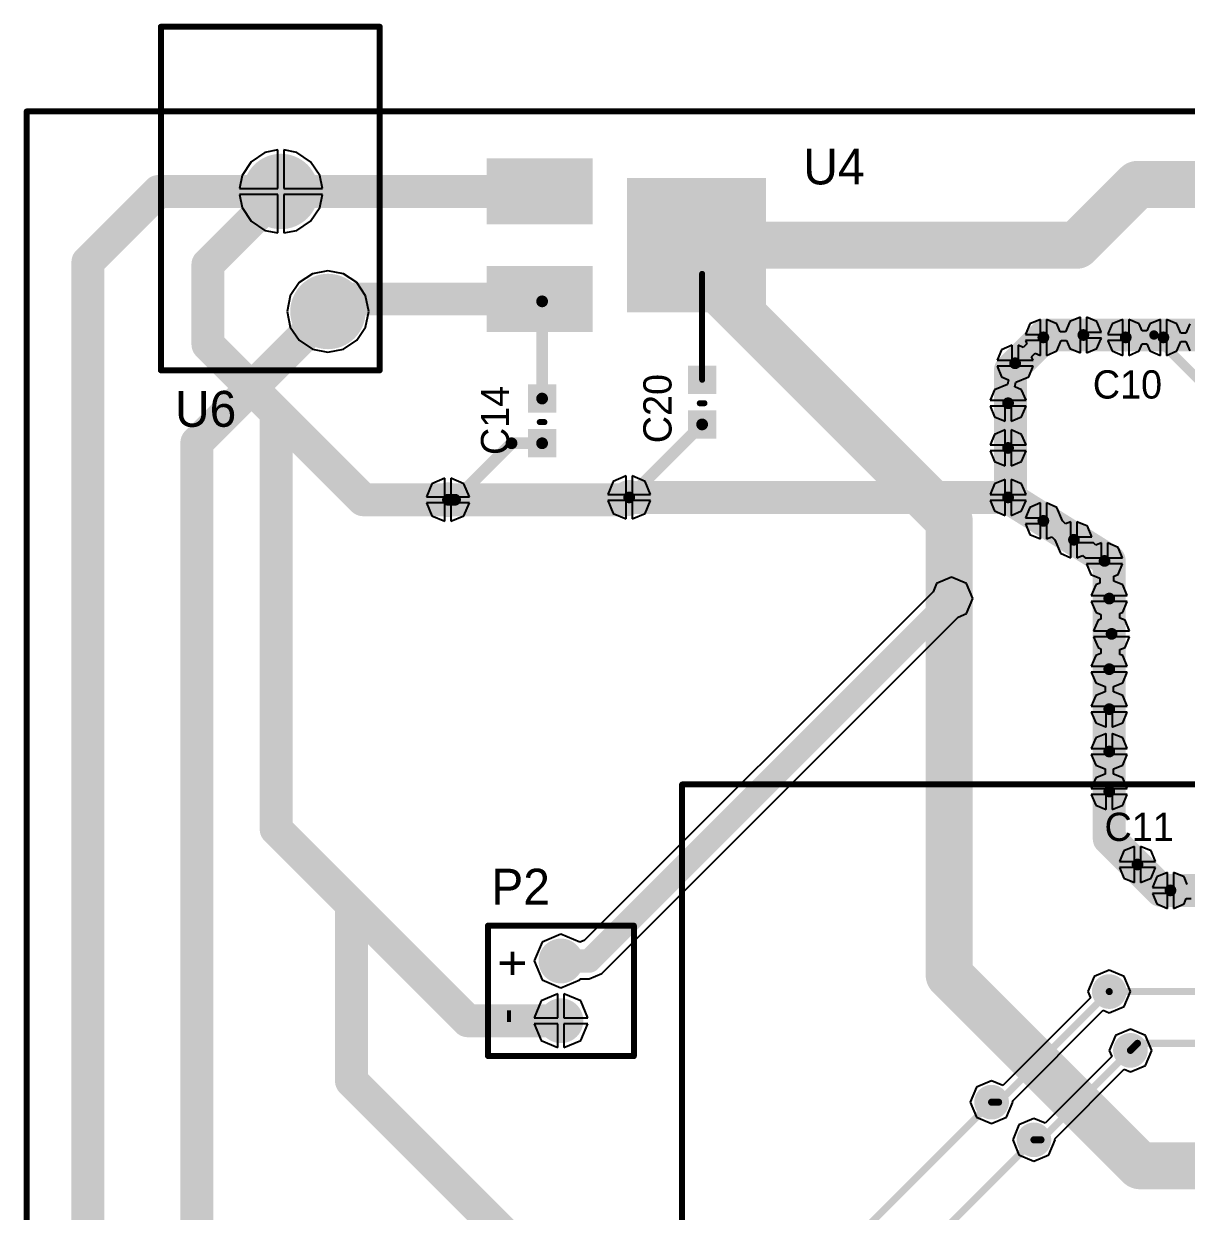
# Model space of a CAD drawing. Header units: millimetres. Extents: x 25 to 277, y 19 to 169.
# Drawn here: x 25.3 to 74.7, y 118.7 to 169.1 of the extents above; entities that cross this region are included whole.
import ezdxf

# ---------------------------------------------------------------- set-up
doc = ezdxf.new("R2010")
doc.units = ezdxf.units.MM
for name, color, linetype in [('BottomLayer', 5, 'Continuous'), ('BottomOverlay', 54, 'Continuous'), ('BottomSolder', 6, 'Continuous'), ('DrillDrawing', 1, 'Continuous'), ('Mechanical2', 216, 'Continuous'), ('MultiLayer', 9, 'Continuous'), ('TopLayer', 1, 'Continuous'), ('TopOverlay', 2, 'Continuous'), ('TopPaste', 8, 'Continuous'), ('TopSolder', 216, 'Continuous')]:
    doc.layers.add(name, color=color, linetype=linetype)

msp = doc.modelspace()

# ---------------------------------------------------------------- linework, layer by layer
at = {"layer": 'BottomLayer'}
for p, q in [((25.4, 25.4), (25.4, 165.4)), ((25.4, 165.4), (25.4, 165.4)), ((25.4, 165.4), (151.281, 165.4)), ((35.516, 163.652), (34.935, 163.265)), ((36.073, 163.763), (35.516, 163.652)), ((36.073, 162.127), (36.073, 163.763)), ((36.884, 163.652), (36.327, 163.763)), ((36.327, 163.763), (36.327, 162.127)), ((37.465, 163.265), (36.884, 163.652)), ((34.935, 163.265), (34.548, 162.684)), ((37.852, 162.684), (37.465, 163.265)), ((34.548, 162.684), (34.437, 162.127)), ((37.963, 162.127), (37.852, 162.684)), ((34.437, 162.127), (36.073, 162.127)), ((36.327, 162.127), (37.963, 162.127)), ((36.073, 161.873), (34.437, 161.873)), ((34.437, 161.873), (34.548, 161.316)), ((36.073, 160.237), (36.073, 161.873)), ((37.963, 161.873), (36.327, 161.873)), ((36.327, 161.873), (36.327, 160.237)), ((37.852, 161.316), (37.963, 161.873)), ((34.548, 161.316), (34.935, 160.735)), ((37.465, 160.735), (37.852, 161.316)), ((34.935, 160.735), (35.516, 160.348)), ((36.884, 160.348), (37.465, 160.735)), ((35.516, 160.348), (36.073, 160.237)), ((36.327, 160.237), (36.884, 160.348)), ((37.537, 158.501), (36.974, 158.126)), ((38.2, 158.633), (37.537, 158.501)), ((38.863, 158.501), (38.2, 158.633)), ((39.426, 158.126), (38.863, 158.501)), ((36.974, 158.126), (36.599, 157.563)), ((39.801, 157.563), (39.426, 158.126)), ((36.599, 157.563), (36.467, 156.9)), ((39.933, 156.9), (39.801, 157.563)), ((36.467, 156.9), (36.599, 156.237)), ((39.801, 156.237), (39.933, 156.9)), ((68.473, 156.564), (68.023, 156.377)), ((68.473, 155.927), (68.473, 156.564)), ((69.177, 156.377), (68.727, 156.564)), ((68.727, 156.564), (68.727, 155.8)), ((69.723, 156.477), (69.538, 156.03)), ((70.173, 156.664), (69.723, 156.477)), ((70.173, 155.9), (70.173, 156.664)), ((70.877, 156.477), (70.427, 156.664)), ((70.427, 156.664), (70.427, 156.027)), ((71.057, 156.042), (70.877, 156.477)), ((71.973, 156.564), (71.523, 156.377)), ((71.973, 155.927), (71.973, 156.564)), ((72.677, 156.377), (72.227, 156.564)), ((72.227, 156.564), (72.227, 155.8)), ((73.573, 156.564), (73.123, 156.377)), ((73.573, 155.8), (73.573, 156.564)), ((74.277, 156.377), (73.827, 156.564)), ((73.827, 156.564), (73.827, 155.8)), ((36.599, 156.237), (36.974, 155.674)), ((39.426, 155.674), (39.801, 156.237)), ((68.023, 156.377), (67.836, 155.927)), ((69.321, 156.03), (69.177, 156.377)), ((69.538, 156.03), (69.321, 156.03)), ((70.427, 156.027), (71.064, 156.027)), ((71.064, 156.027), (71.057, 156.042)), ((71.057, 156.042), (71.057, 156.042)), ((71.356, 155.974), (71.336, 155.927)), ((71.357, 155.977), (71.356, 155.974)), ((71.523, 156.377), (71.357, 155.977)), ((72.8, 156.08), (72.677, 156.377)), ((73, 156.08), (72.8, 156.08)), ((73.123, 156.377), (73, 156.08)), ((74.442, 155.98), (74.277, 156.377)), ((74.658, 155.98), (74.442, 155.98)), ((74.823, 156.377), (74.658, 155.98)), ((36.974, 155.674), (37.537, 155.299)), ((38.863, 155.299), (39.426, 155.674)), ((67.273, 155.464), (66.823, 155.277)), ((67.273, 154.827), (67.273, 155.464)), ((67.744, 155.374), (67.527, 155.464)), ((67.527, 155.464), (67.527, 154.827)), ((67.897, 155.527), (67.744, 155.374)), ((67.836, 155.927), (68.473, 155.927)), ((68.473, 155.673), (67.836, 155.673)), ((67.836, 155.673), (67.897, 155.527)), ((68.473, 155.036), (68.473, 155.673)), ((68.727, 155.8), (68.727, 155.036)), ((69.177, 155.223), (69.362, 155.67)), ((69.362, 155.67), (69.579, 155.67)), ((69.579, 155.67), (69.723, 155.323)), ((70.173, 155.136), (70.173, 155.9)), ((71.064, 155.773), (70.427, 155.773)), ((70.427, 155.773), (70.427, 155.136)), ((70.877, 155.323), (71.043, 155.723)), ((71.043, 155.723), (71.044, 155.726)), ((71.044, 155.726), (71.064, 155.773)), ((71.336, 155.927), (71.973, 155.927)), ((71.973, 155.673), (71.336, 155.673)), ((71.336, 155.673), (71.343, 155.658)), ((71.343, 155.658), (71.343, 155.658)), ((71.343, 155.658), (71.523, 155.223)), ((71.973, 155.036), (71.973, 155.673)), ((72.227, 155.8), (72.227, 155.036)), ((72.677, 155.223), (72.8, 155.52)), ((72.8, 155.52), (73, 155.52)), ((73, 155.52), (73.123, 155.223)), ((73.573, 155.036), (73.573, 155.8)), ((73.827, 155.8), (73.827, 155.036)), ((74.277, 155.223), (74.442, 155.62)), ((74.442, 155.62), (74.658, 155.62)), ((74.658, 155.62), (74.823, 155.223)), ((37.537, 155.299), (38.2, 155.167)), ((38.2, 155.167), (38.863, 155.299)), ((66.823, 155.277), (66.636, 154.827)), ((68.103, 154.973), (68.256, 155.126)), ((68.164, 154.827), (68.103, 154.973)), ((68.256, 155.126), (68.473, 155.036)), ((68.727, 155.036), (69.177, 155.223)), ((69.723, 155.323), (70.173, 155.136)), ((70.427, 155.136), (70.877, 155.323)), ((71.523, 155.223), (71.973, 155.036)), ((72.227, 155.036), (72.677, 155.223)), ((73.123, 155.223), (73.573, 155.036)), ((73.827, 155.036), (74.277, 155.223)), ((66.636, 154.827), (67.273, 154.827)), ((68.164, 154.573), (66.636, 154.573)), ((66.636, 154.573), (66.823, 154.123)), ((67.527, 154.827), (68.164, 154.827)), ((67.977, 154.123), (68.164, 154.573)), ((66.823, 154.123), (67.117, 154.001)), ((67.117, 154.001), (67.07, 153.804)), ((67.43, 153.896), (67.977, 154.123)), ((66.523, 153.577), (66.336, 153.127)), ((67.07, 153.804), (66.523, 153.577)), ((67.383, 153.699), (67.43, 153.896)), ((67.677, 153.577), (67.383, 153.699)), ((67.864, 153.127), (67.677, 153.577)), ((66.336, 153.127), (67.864, 153.127)), ((66.973, 152.873), (66.336, 152.873)), ((66.336, 152.873), (66.523, 152.423)), ((66.523, 152.423), (66.973, 152.236)), ((66.973, 152.236), (66.973, 152.873)), ((67.864, 152.873), (67.227, 152.873)), ((67.227, 152.873), (67.227, 152.236)), ((67.227, 152.236), (67.677, 152.423)), ((67.677, 152.423), (67.864, 152.873)), ((66.523, 151.677), (66.336, 151.227)), ((66.973, 151.864), (66.523, 151.677)), ((66.973, 151.227), (66.973, 151.864)), ((67.677, 151.677), (67.227, 151.864)), ((67.227, 151.864), (67.227, 151.227)), ((67.864, 151.227), (67.677, 151.677)), ((66.336, 151.227), (66.973, 151.227)), ((66.973, 150.973), (66.336, 150.973)), ((66.336, 150.973), (66.523, 150.523)), ((66.973, 150.336), (66.973, 150.973)), ((67.227, 151.227), (67.864, 151.227)), ((67.864, 150.973), (67.227, 150.973)), ((67.227, 150.973), (67.227, 150.336)), ((67.677, 150.523), (67.864, 150.973)), ((66.523, 150.523), (66.973, 150.336)), ((67.227, 150.336), (67.677, 150.523)), ((50.873, 149.91), (50.32, 149.68)), ((50.873, 149.127), (50.873, 149.91)), ((51.68, 149.68), (51.127, 149.91)), ((51.127, 149.91), (51.127, 149.127)), ((42.62, 149.58), (42.39, 149.027)), ((43.173, 149.81), (42.62, 149.58)), ((43.173, 149.027), (43.173, 149.81)), ((43.98, 149.58), (43.427, 149.81)), ((43.427, 149.81), (43.427, 149.027)), ((44.21, 149.027), (43.98, 149.58)), ((50.32, 149.68), (50.09, 149.127)), ((51.91, 149.127), (51.68, 149.68)), ((66.523, 149.577), (66.336, 149.127)), ((66.973, 149.764), (66.523, 149.577)), ((66.973, 149.127), (66.973, 149.764)), ((67.677, 149.577), (67.227, 149.764)), ((67.227, 149.764), (67.227, 149.127)), ((67.864, 149.127), (67.677, 149.577)), ((42.39, 149.027), (43.173, 149.027)), ((43.427, 149.027), (44.21, 149.027)), ((50.09, 149.127), (50.873, 149.127)), ((50.873, 148.873), (50.09, 148.873)), ((50.09, 148.873), (50.32, 148.32)), ((50.873, 148.09), (50.873, 148.873)), ((51.127, 149.127), (51.91, 149.127)), ((51.91, 148.873), (51.127, 148.873)), ((51.127, 148.873), (51.127, 148.09)), ((51.68, 148.32), (51.91, 148.873)), ((66.336, 149.127), (66.973, 149.127)), ((66.973, 148.873), (66.336, 148.873)), ((66.336, 148.873), (66.523, 148.423)), ((66.973, 148.236), (66.973, 148.873)), ((67.227, 149.127), (67.864, 149.127)), ((67.864, 148.873), (67.227, 148.873)), ((67.227, 148.873), (67.227, 148.236)), ((67.677, 148.423), (67.864, 148.873)), ((43.173, 148.773), (42.39, 148.773)), ((42.39, 148.773), (42.62, 148.22)), ((43.173, 147.99), (43.173, 148.773)), ((44.21, 148.773), (43.427, 148.773)), ((43.427, 148.773), (43.427, 147.99)), ((43.98, 148.22), (44.21, 148.773)), ((66.523, 148.423), (66.973, 148.236)), ((67.227, 148.236), (67.677, 148.423)), ((68.023, 148.577), (67.836, 148.127)), ((68.473, 148.764), (68.023, 148.577)), ((68.473, 148.127), (68.473, 148.764)), ((69.177, 148.577), (68.727, 148.764)), ((68.727, 148.764), (68.727, 148)), ((69.416, 148), (69.177, 148.577)), ((42.62, 148.22), (43.173, 147.99)), ((43.427, 147.99), (43.98, 148.22)), ((50.32, 148.32), (50.873, 148.09)), ((51.127, 148.09), (51.68, 148.32)), ((67.836, 148.127), (68.473, 148.127)), ((68.473, 147.873), (67.836, 147.873)), ((67.836, 147.873), (68.023, 147.423)), ((68.473, 147.236), (68.473, 147.873)), ((68.727, 148), (68.727, 147.236)), ((69.546, 147.87), (69.416, 148)), ((69.773, 147.964), (69.546, 147.87)), ((69.773, 147.2), (69.773, 147.964)), ((70.477, 147.777), (70.027, 147.964)), ((70.027, 147.964), (70.027, 147.327)), ((68.023, 147.423), (68.473, 147.236)), ((70.664, 147.327), (70.477, 147.777)), ((68.727, 147.236), (68.954, 147.33)), ((68.954, 147.33), (69.084, 147.2)), ((69.084, 147.2), (69.323, 146.623)), ((69.773, 146.436), (69.773, 147.2)), ((70.027, 147.327), (70.664, 147.327)), ((70.727, 147.073), (70.027, 147.073)), ((70.027, 147.073), (70.027, 146.436)), ((70.835, 146.965), (70.727, 147.073)), ((71.073, 147.064), (70.835, 146.965)), ((71.073, 146.427), (71.073, 147.064)), ((71.777, 146.877), (71.327, 147.064)), ((71.327, 147.064), (71.327, 146.427)), ((71.964, 146.427), (71.777, 146.877)), ((69.323, 146.623), (69.773, 146.436)), ((70.027, 146.436), (70.265, 146.535)), ((70.265, 146.535), (70.373, 146.427)), ((70.373, 146.427), (71.073, 146.427)), ((71.327, 146.427), (71.964, 146.427)), ((71.964, 146.173), (70.436, 146.173)), ((70.436, 146.173), (70.623, 145.723)), ((71.777, 145.723), (71.964, 146.173)), ((64.061, 145.339), (63.915, 144.986)), ((64.7, 145.604), (64.061, 145.339)), ((65.339, 145.339), (64.7, 145.604)), ((65.604, 144.7), (65.339, 145.339)), ((70.623, 145.723), (71, 145.567)), ((71, 145.35), (70.823, 145.277)), ((71, 145.567), (71, 145.35)), ((71.6, 145.65), (71.777, 145.723)), ((71.6, 145.433), (71.6, 145.65)), ((71.977, 145.277), (71.6, 145.433)), ((63.915, 144.986), (49.094, 130.166)), ((70.823, 145.277), (70.636, 144.827)), ((70.636, 144.827), (72.164, 144.827)), ((72.164, 144.827), (71.977, 145.277)), ((65.339, 144.061), (65.604, 144.7)), ((72.164, 144.573), (70.636, 144.573)), ((70.636, 144.573), (70.823, 144.123)), ((71.977, 144.123), (72.164, 144.573)), ((49.836, 128.764), (64.986, 143.915)), ((64.986, 143.915), (65.339, 144.061)), ((70.823, 144.123), (71.049, 144.029)), ((71.049, 143.829), (70.923, 143.777)), ((71.049, 144.029), (71.049, 143.829)), ((71.851, 144.071), (71.977, 144.123)), ((71.851, 143.871), (71.851, 144.071)), ((72.077, 143.777), (71.851, 143.871)), ((70.923, 143.777), (70.736, 143.327)), ((70.736, 143.327), (72.264, 143.327)), ((72.264, 143.327), (72.077, 143.777)), ((72.264, 143.073), (70.736, 143.073)), ((70.736, 143.073), (70.923, 142.623)), ((72.077, 142.623), (72.264, 143.073)), ((71.049, 142.371), (70.823, 142.277)), ((70.923, 142.623), (71.049, 142.571)), ((71.049, 142.571), (71.049, 142.371)), ((71.851, 142.529), (72.077, 142.623)), ((71.851, 142.329), (71.851, 142.529)), ((71.977, 142.277), (71.851, 142.329)), ((70.823, 142.277), (70.636, 141.827)), ((70.636, 141.827), (72.164, 141.827)), ((72.164, 141.827), (71.977, 142.277)), ((72.164, 141.573), (70.636, 141.573)), ((70.636, 141.573), (70.823, 141.123)), ((71.977, 141.123), (72.164, 141.573)), ((70.823, 141.123), (71.22, 140.958)), ((71.22, 140.958), (71.22, 140.742)), ((71.58, 140.958), (71.977, 141.123)), ((71.58, 140.742), (71.58, 140.958)), ((70.823, 140.577), (70.636, 140.127)), ((71.22, 140.742), (70.823, 140.577)), ((71.977, 140.577), (71.58, 140.742)), ((72.164, 140.127), (71.977, 140.577)), ((70.636, 140.127), (72.164, 140.127)), ((71.273, 139.873), (70.636, 139.873)), ((70.636, 139.873), (70.823, 139.423)), ((71.273, 139.236), (71.273, 139.873)), ((72.164, 139.873), (71.527, 139.873)), ((71.527, 139.873), (71.527, 139.236)), ((71.977, 139.423), (72.164, 139.873)), ((70.823, 139.423), (71.258, 139.243)), ((71.542, 139.243), (71.977, 139.423)), ((70.823, 138.777), (70.636, 138.327)), ((71.258, 138.957), (70.823, 138.777)), ((71.258, 139.243), (71.258, 139.243)), ((71.258, 139.243), (71.273, 139.236)), ((71.273, 138.964), (71.258, 138.957)), ((71.258, 138.957), (71.258, 138.957)), ((71.273, 138.327), (71.273, 138.964)), ((71.527, 139.236), (71.542, 139.243)), ((71.542, 138.957), (71.527, 138.964)), ((71.527, 138.964), (71.527, 138.327)), ((71.542, 139.243), (71.542, 139.243)), ((71.977, 138.777), (71.542, 138.957)), ((71.542, 138.957), (71.542, 138.957)), ((72.164, 138.327), (71.977, 138.777)), ((70.636, 138.327), (71.273, 138.327)), ((71.527, 138.327), (72.164, 138.327)), ((72.164, 138.073), (70.636, 138.073)), ((70.636, 138.073), (70.823, 137.623)), ((71.977, 137.623), (72.164, 138.073)), ((70.823, 137.623), (71.22, 137.458)), ((71.22, 137.458), (71.22, 137.242)), ((71.58, 137.458), (71.977, 137.623)), ((71.58, 137.242), (71.58, 137.458)), ((70.823, 137.077), (70.636, 136.627)), ((71.22, 137.242), (70.823, 137.077)), ((71.977, 137.077), (71.58, 137.242)), ((72.164, 136.627), (71.977, 137.077)), ((70.636, 136.627), (72.164, 136.627)), ((71.273, 136.373), (70.636, 136.373)), ((70.636, 136.373), (70.823, 135.923)), ((71.273, 135.736), (71.273, 136.373)), ((72.164, 136.373), (71.527, 136.373)), ((71.527, 136.373), (71.527, 135.736)), ((71.977, 135.923), (72.164, 136.373)), ((70.823, 135.923), (71.273, 135.736)), ((71.527, 135.736), (71.977, 135.923)), ((72.023, 133.977), (71.836, 133.527)), ((72.473, 134.164), (72.023, 133.977)), ((72.473, 133.527), (72.473, 134.164)), ((73.177, 133.977), (72.727, 134.164)), ((72.727, 134.164), (72.727, 133.527)), ((73.364, 133.527), (73.177, 133.977)), ((71.836, 133.527), (72.473, 133.527)), ((72.473, 133.273), (71.836, 133.273)), ((71.836, 133.273), (72.023, 132.823)), ((72.473, 132.636), (72.473, 133.273)), ((72.727, 133.527), (73.364, 133.527)), ((73.364, 133.273), (72.727, 133.273)), ((72.727, 133.273), (72.727, 132.636)), ((73.177, 132.823), (73.364, 133.273)), ((72.023, 132.823), (72.473, 132.636)), ((72.727, 132.636), (73.177, 132.823)), ((73.423, 132.877), (73.236, 132.427)), ((73.873, 133.064), (73.423, 132.877)), ((73.873, 132.427), (73.873, 133.064)), ((74.577, 132.877), (74.127, 133.064)), ((74.127, 133.064), (74.127, 132.3)), ((74.712, 132.55), (74.577, 132.877)), ((73.236, 132.427), (73.873, 132.427)), ((74.127, 132.3), (74.127, 131.536)), ((73.873, 132.173), (73.236, 132.173)), ((73.236, 132.173), (73.423, 131.723)), ((73.423, 131.723), (73.873, 131.536)), ((73.873, 131.536), (73.873, 132.173)), ((74.127, 131.536), (74.577, 131.723)), ((74.577, 131.723), (74.671, 131.95)), ((74.671, 131.95), (74.888, 131.95)), ((48.1, 130.436), (47.296, 130.104)), ((48.904, 130.104), (48.1, 130.436)), ((47.296, 130.104), (46.963, 129.3)), ((49.094, 130.166), (48.904, 130.104)), ((46.963, 129.3), (47.296, 128.496)), ((49.3, 128.542), (49.836, 128.764)), ((71.4, 128.904), (70.761, 128.639)), ((72.039, 128.639), (71.4, 128.904)), ((47.296, 128.496), (48.1, 128.163)), ((48.1, 128.163), (48.904, 128.496)), ((48.904, 128.496), (48.923, 128.542)), ((48.923, 128.542), (49.3, 128.542)), ((70.761, 128.639), (70.496, 128)), ((72.304, 128), (72.039, 128.639)), ((47.973, 127.902), (47.255, 127.605)), ((47.973, 126.887), (47.973, 127.902)), ((48.945, 127.605), (48.227, 127.902)), ((48.227, 127.902), (48.227, 126.887)), ((70.604, 127.74), (66.872, 124.008)), ((70.496, 128), (70.604, 127.74)), ((72.039, 127.361), (72.304, 128)), ((47.255, 127.605), (46.958, 126.887)), ((49.242, 126.887), (48.945, 127.605)), ((67.284, 123.348), (71.14, 127.204)), ((71.14, 127.204), (71.4, 127.096)), ((71.4, 127.096), (72.039, 127.361)), ((46.958, 126.887), (47.973, 126.887)), ((48.227, 126.887), (49.242, 126.887)), ((47.973, 126.633), (46.958, 126.633)), ((46.958, 126.633), (47.255, 125.915)), ((47.973, 125.618), (47.973, 126.633)), ((49.242, 126.633), (48.227, 126.633)), ((48.227, 126.633), (48.227, 125.618)), ((48.945, 125.915), (49.242, 126.633)), ((72.3, 126.404), (71.661, 126.139)), ((72.939, 126.139), (72.3, 126.404)), ((47.255, 125.915), (47.973, 125.618)), ((48.227, 125.618), (48.945, 125.915)), ((71.661, 126.139), (71.396, 125.5)), ((73.204, 125.5), (72.939, 126.139)), ((71.504, 125.24), (68.672, 122.408)), ((71.396, 125.5), (71.504, 125.24)), ((72.939, 124.861), (73.204, 125.5)), ((69.084, 121.748), (72.04, 124.704)), ((72.04, 124.704), (72.3, 124.596)), ((72.3, 124.596), (72.939, 124.861)), ((66.4, 124.204), (65.761, 123.939)), ((66.872, 124.008), (66.4, 124.204)), ((65.761, 123.939), (65.496, 123.3)), ((65.496, 123.3), (65.761, 122.661)), ((67.039, 122.661), (67.304, 123.3)), ((67.304, 123.3), (67.284, 123.348)), ((65.761, 122.661), (66.4, 122.396)), ((66.4, 122.396), (67.039, 122.661)), ((67.561, 122.339), (67.296, 121.7)), ((68.2, 122.604), (67.561, 122.339)), ((68.672, 122.408), (68.2, 122.604)), ((67.296, 121.7), (67.561, 121.061)), ((68.839, 121.061), (69.104, 121.7)), ((69.104, 121.7), (69.084, 121.748)), ((67.561, 121.061), (68.2, 120.796)), ((68.2, 120.796), (68.839, 121.061))]:
    msp.add_line(p, q, dxfattribs=at)
for points, const_width in [([(35.45, 162, 1), (36.95, 162, 1)], 1.5), ([(30.65, 162, 1), (31.35, 162, 1)], 0.7), ([(30.65, 162, 1), (31.35, 162, 1)], 0.7), ([(35.85, 162, 1), (36.55, 162, 1)], 0.7), ([(35.85, 162, 1), (36.55, 162, 1)], 0.7), ([(27.65, 159, 1), (28.35, 159, 1)], 0.7), ([(27.65, 159, 1), (28.35, 159, 1)], 0.7), ([(32.75, 158.9, 1), (33.45, 158.9, 1)], 0.7), ([(32.75, 158.9, 1), (33.45, 158.9, 1)], 0.7), ([(37.45, 156.9, 1), (38.95, 156.9, 1)], 1.5), ([(32.75, 155.5, 1), (33.45, 155.5, 1)], 0.7), ([(32.75, 155.5, 1), (33.45, 155.5, 1)], 0.7), ([(68.35, 155.8, 1), (68.85, 155.8, 1)], 0.5), ([(70.05, 155.9, 1), (70.55, 155.9, 1)], 0.5), ([(71.85, 155.8, 1), (72.35, 155.8, 1)], 0.5), ([(73.45, 155.8, 1), (73.95, 155.8, 1)], 0.5), ([(67.15, 154.7, 1), (67.65, 154.7, 1)], 0.5), ([(66.85, 153, 1), (67.35, 153, 1)], 0.5), ([(35.65, 152.6, 1), (36.35, 152.6, 1)], 0.7), ([(35.65, 152.6, 1), (36.35, 152.6, 1)], 0.7), ([(35.65, 152.6, 1), (36.35, 152.6, 1)], 0.7), ([(66.85, 151.1, 1), (67.35, 151.1, 1)], 0.5), ([(39.35, 148.9, 1), (40.05, 148.9, 1)], 0.7), ([(39.35, 148.9, 1), (40.05, 148.9, 1)], 0.7), ([(42.95, 148.9, 1), (43.65, 148.9, 1)], 0.7), ([(42.95, 148.9, 1), (43.65, 148.9, 1)], 0.7), ([(42.982, 148.9, 1), (43.617, 148.9, 1)], 0.635), ([(50.55, 148.9, 1), (51.25, 148.9, 1)], 0.7), ([(50.65, 149, 1), (51.35, 149, 1)], 0.7), ([(50.682, 149, 1), (51.317, 149, 1)], 0.635), ([(66.75, 149, 1), (67.45, 149, 1)], 0.7), ([(66.85, 149, 1), (67.35, 149, 1)], 0.5), ([(68.35, 148, 1), (68.85, 148, 1)], 0.5), ([(69.65, 147.2, 1), (70.15, 147.2, 1)], 0.5), ([(70.95, 146.3, 1), (71.45, 146.3, 1)], 0.5), ([(64.382, 144.7, 1), (65.017, 144.7, 1)], 0.635), ([(64.45, 144.7, 1), (64.95, 144.7, 1)], 0.5), ([(71.15, 144.7, 1), (71.65, 144.7, 1)], 0.5), ([(71.25, 143.2, 1), (71.75, 143.2, 1)], 0.5), ([(71.15, 141.7, 1), (71.65, 141.7, 1)], 0.5), ([(71.15, 140, 1), (71.65, 140, 1)], 0.5), ([(71.15, 138.2, 1), (71.65, 138.2, 1)], 0.5), ([(71.15, 136.5, 1), (71.65, 136.5, 1)], 0.5), ([(35.65, 134.9, 1), (36.35, 134.9, 1)], 0.7), ([(35.65, 134.9, 1), (36.35, 134.9, 1)], 0.7), ([(72.35, 133.4, 1), (72.85, 133.4, 1)], 0.5), ([(73.75, 132.3, 1), (74.25, 132.3, 1)], 0.5), ([(38.85, 131.7, 1), (39.55, 131.7, 1)], 0.7), ([(38.85, 131.7, 1), (39.55, 131.7, 1)], 0.7), ([(38.85, 131.7, 1), (39.55, 131.7, 1)], 0.7), ([(47.675, 129.3, 1), (48.525, 129.3, 1)], 0.85), ([(47.85, 129.3, 1), (48.35, 129.3, 1)], 0.5), ([(49.05, 129.3, 1), (49.55, 129.3, 1)], 0.5), ([(49.05, 129.3, 1), (49.55, 129.3, 1)], 0.5), ([(71.082, 128, 1), (71.717, 128, 1)], 0.635), ([(71.325, 128, 1), (71.475, 128, 1)], 0.15), ([(43.79, 126.76, 1), (44.49, 126.76, 1)], 0.7), ([(43.79, 126.76, 1), (44.49, 126.76, 1)], 0.7), ([(47.675, 126.76, 1), (48.525, 126.76, 1)], 0.85), ([(47.75, 126.76, 1), (48.45, 126.76, 1)], 0.7), ([(71.982, 125.5, 1), (72.617, 125.5, 1)], 0.635), ([(72.225, 125.5, 1), (72.375, 125.5, 1)], 0.15), ([(38.85, 124.2, 1), (39.55, 124.2, 1)], 0.7), ([(38.85, 124.2, 1), (39.55, 124.2, 1)], 0.7), ([(66.082, 123.3, 1), (66.717, 123.3, 1)], 0.635), ([(66.325, 123.3, 1), (66.475, 123.3, 1)], 0.15), ([(66.625, 123.3, 1), (66.775, 123.3, 1)], 0.15), ([(66.625, 123.3, 1), (66.775, 123.3, 1)], 0.15), ([(67.882, 121.7, 1), (68.517, 121.7, 1)], 0.635), ([(68.125, 121.7, 1), (68.275, 121.7, 1)], 0.15), ([(68.425, 121.7, 1), (68.575, 121.7, 1)], 0.15), ([(68.425, 121.7, 1), (68.575, 121.7, 1)], 0.15)]:
    msp.add_lwpolyline(points, format="xyb", close=True, dxfattribs=dict(at, const_width=const_width))
for points, const_width in [([(28, 159), (31, 162)], 1.4), ([(31, 162), (36.2, 162)], 1.4), ([(33.1, 158.9), (36.2, 162)], 1.4), ([(28, 84.7), (28, 159)], 1.4), ([(33.1, 155.5), (33.1, 158.9)], 1.4), ([(33.1, 155.5), (36, 152.6)], 1.4), ([(36, 152.6), (39.7, 148.9)], 1.4), ([(36, 134.9), (36, 152.6)], 1.4), ([(39.7, 148.9), (43.3, 148.9)], 1.4), ([(43.3, 148.9), (50.9, 148.9)], 1.4), ([(51, 149), (67.1, 149)], 1.4), ([(49.3, 129.3), (64.7, 144.7)], 1), ([(36, 134.9), (39.2, 131.7)], 1.4), ([(39.2, 131.7), (44.14, 126.76)], 1.4), ([(39.2, 124.2), (39.2, 131.7)], 1.4), ([(48.1, 129.3), (49.3, 129.3)], 1), ([(66.7, 123.3), (71.4, 128)], 0.3), ([(44.14, 126.76), (48.1, 126.76)], 1.4), ([(68.5, 121.7), (72.3, 125.5)], 0.3), ([(39.2, 124.2), (69.2, 94.2)], 1.4), ([(66.4, 123.3), (66.7, 123.3)], 0.3), ([(68.2, 121.7), (68.5, 121.7)], 0.3)]:
    msp.add_lwpolyline(points, dxfattribs=dict(at, const_width=const_width))
at = {"layer": 'BottomOverlay', "const_width": 0.254}
for points in [[(53.25, 136.8), (127.55, 136.8)], [(53.25, 100.4), (53.25, 136.8)]]:
    msp.add_lwpolyline(points, dxfattribs=at)
at = {"layer": 'BottomOverlay', "const_width": 0.127}
msp.add_lwpolyline([(53.186, 136.8, 1), (53.313, 136.8, 1)], format="xyb", close=True, dxfattribs=at)
msp.add_lwpolyline([(53.186, 136.8, 1), (53.313, 136.8, 1)], format="xyb", close=True, dxfattribs=at)
at = {"layer": 'BottomSolder'}
for points, const_width in [([(35.399, 162, 1), (37.001, 162, 1)], 1.602), ([(37.399, 156.9, 1), (39.001, 156.9, 1)], 1.602), ([(69.999, 155.9, 1), (70.601, 155.9, 1)], 0.602), ([(68.299, 155.8, 1), (68.901, 155.8, 1)], 0.602), ([(71.799, 155.8, 1), (72.401, 155.8, 1)], 0.602), ([(73.399, 155.8, 1), (74.001, 155.8, 1)], 0.602), ([(67.099, 154.7, 1), (67.701, 154.7, 1)], 0.602), ([(66.799, 153, 1), (67.401, 153, 1)], 0.602), ([(66.799, 151.1, 1), (67.401, 151.1, 1)], 0.602), ([(42.932, 148.9, 1), (43.668, 148.9, 1)], 0.737), ([(50.632, 149, 1), (51.368, 149, 1)], 0.737), ([(66.799, 149, 1), (67.401, 149, 1)], 0.602), ([(68.299, 148, 1), (68.901, 148, 1)], 0.602), ([(69.599, 147.2, 1), (70.201, 147.2, 1)], 0.602), ([(70.899, 146.3, 1), (71.501, 146.3, 1)], 0.602), ([(64.332, 144.7, 1), (65.068, 144.7, 1)], 0.737), ([(71.099, 144.7, 1), (71.701, 144.7, 1)], 0.602), ([(71.199, 143.2, 1), (71.801, 143.2, 1)], 0.602), ([(71.099, 141.7, 1), (71.701, 141.7, 1)], 0.602), ([(71.099, 140, 1), (71.701, 140, 1)], 0.602), ([(71.099, 138.2, 1), (71.701, 138.2, 1)], 0.602), ([(71.099, 136.5, 1), (71.701, 136.5, 1)], 0.602), ([(72.299, 133.4, 1), (72.901, 133.4, 1)], 0.602), ([(73.699, 132.3, 1), (74.301, 132.3, 1)], 0.602), ([(47.624, 129.3, 1), (48.576, 129.3, 1)], 0.952), ([(71.032, 128, 1), (71.768, 128, 1)], 0.737), ([(47.624, 126.76, 1), (48.576, 126.76, 1)], 0.952), ([(71.932, 125.5, 1), (72.668, 125.5, 1)], 0.737), ([(66.032, 123.3, 1), (66.768, 123.3, 1)], 0.737), ([(67.832, 121.7, 1), (68.568, 121.7, 1)], 0.737)]:
    msp.add_lwpolyline(points, format="xyb", close=True, dxfattribs=dict(at, const_width=const_width))
at = {"layer": 'DrillDrawing'}
for points, const_width in [([(68.475, 155.8, 1), (68.725, 155.8, 1)], 0.25), ([(70.175, 155.9, 1), (70.425, 155.9, 1)], 0.25), ([(71.975, 155.8, 1), (72.225, 155.8, 1)], 0.25), ([(73.575, 155.8, 1), (73.825, 155.8, 1)], 0.25), ([(67.275, 154.7, 1), (67.525, 154.7, 1)], 0.25), ([(66.975, 153, 1), (67.225, 153, 1)], 0.25), ([(66.975, 151.1, 1), (67.225, 151.1, 1)], 0.25), ([(43.122, 148.9, 1), (43.478, 148.9, 1)], 0.356), ([(50.822, 149, 1), (51.178, 149, 1)], 0.356), ([(66.975, 149, 1), (67.225, 149, 1)], 0.25), ([(68.475, 148, 1), (68.725, 148, 1)], 0.25), ([(69.775, 147.2, 1), (70.025, 147.2, 1)], 0.25), ([(71.075, 146.3, 1), (71.325, 146.3, 1)], 0.25), ([(64.522, 144.7, 1), (64.878, 144.7, 1)], 0.356), ([(71.275, 144.7, 1), (71.525, 144.7, 1)], 0.25), ([(71.375, 143.2, 1), (71.625, 143.2, 1)], 0.25), ([(71.275, 141.7, 1), (71.525, 141.7, 1)], 0.25), ([(71.275, 140, 1), (71.525, 140, 1)], 0.25), ([(71.275, 138.2, 1), (71.525, 138.2, 1)], 0.25), ([(71.275, 136.5, 1), (71.525, 136.5, 1)], 0.25), ([(72.475, 133.4, 1), (72.725, 133.4, 1)], 0.25), ([(73.875, 132.3, 1), (74.125, 132.3, 1)], 0.25), ([(71.222, 128, 1), (71.578, 128, 1)], 0.356), ([(72.122, 125.5, 1), (72.478, 125.5, 1)], 0.356), ([(66.222, 123.3, 1), (66.578, 123.3, 1)], 0.356), ([(68.022, 121.7, 1), (68.378, 121.7, 1)], 0.356)]:
    msp.add_lwpolyline(points, format="xyb", close=True, dxfattribs=dict(at, const_width=const_width))
at = {"layer": 'Mechanical2', "const_width": 0.254}
for points in [[(25.4, 25.4), (25.4, 165.4)], [(25.4, 165.4), (155.4, 165.4)]]:
    msp.add_lwpolyline(points, dxfattribs=at)
at = {"layer": 'Mechanical2', "const_width": 0.127}
msp.add_lwpolyline([(25.336, 165.4, 1), (25.463, 165.4, 1)], format="xyb", close=True, dxfattribs=at)
msp.add_lwpolyline([(25.336, 165.4, 1), (25.463, 165.4, 1)], format="xyb", close=True, dxfattribs=at)
at = {"layer": 'MultiLayer'}
for points, const_width in [([(35.45, 162, 1), (36.95, 162, 1)], 1.5), ([(37.45, 156.9, 1), (38.95, 156.9, 1)], 1.5), ([(68.35, 155.8, 1), (68.85, 155.8, 1)], 0.5), ([(70.05, 155.9, 1), (70.55, 155.9, 1)], 0.5), ([(71.85, 155.8, 1), (72.35, 155.8, 1)], 0.5), ([(73.45, 155.8, 1), (73.95, 155.8, 1)], 0.5), ([(67.15, 154.7, 1), (67.65, 154.7, 1)], 0.5), ([(66.85, 153, 1), (67.35, 153, 1)], 0.5), ([(66.85, 151.1, 1), (67.35, 151.1, 1)], 0.5), ([(42.982, 148.9, 1), (43.617, 148.9, 1)], 0.635), ([(50.682, 149, 1), (51.317, 149, 1)], 0.635), ([(66.85, 149, 1), (67.35, 149, 1)], 0.5), ([(68.35, 148, 1), (68.85, 148, 1)], 0.5), ([(69.65, 147.2, 1), (70.15, 147.2, 1)], 0.5), ([(70.95, 146.3, 1), (71.45, 146.3, 1)], 0.5), ([(64.382, 144.7, 1), (65.017, 144.7, 1)], 0.635), ([(71.15, 144.7, 1), (71.65, 144.7, 1)], 0.5), ([(71.25, 143.2, 1), (71.75, 143.2, 1)], 0.5), ([(71.15, 141.7, 1), (71.65, 141.7, 1)], 0.5), ([(71.15, 140, 1), (71.65, 140, 1)], 0.5), ([(71.15, 138.2, 1), (71.65, 138.2, 1)], 0.5), ([(71.15, 136.5, 1), (71.65, 136.5, 1)], 0.5), ([(72.35, 133.4, 1), (72.85, 133.4, 1)], 0.5), ([(73.75, 132.3, 1), (74.25, 132.3, 1)], 0.5), ([(47.675, 129.3, 1), (48.525, 129.3, 1)], 0.85), ([(71.082, 128, 1), (71.717, 128, 1)], 0.635), ([(47.675, 126.76, 1), (48.525, 126.76, 1)], 0.85), ([(71.982, 125.5, 1), (72.617, 125.5, 1)], 0.635), ([(66.082, 123.3, 1), (66.717, 123.3, 1)], 0.635), ([(67.882, 121.7, 1), (68.517, 121.7, 1)], 0.635)]:
    msp.add_lwpolyline(points, format="xyb", close=True, dxfattribs=dict(at, const_width=const_width))
at = {"layer": 'TopLayer'}
for points, const_width in [([(35.45, 162, 1), (36.95, 162, 1)], 1.5), ([(72.1, 162.3, 1), (73.1, 162.3, 1)], 1), ([(72.1, 162.3, 1), (73.1, 162.3, 1)], 1), ([(35.85, 162, 1), (36.55, 162, 1)], 0.7), ([(46.85, 162, 1), (47.55, 162, 1)], 0.7), ([(53.365, 159.715, 1), (54.365, 159.715, 1)], 1), ([(53.7, 159.715, 1), (54.7, 159.715, 1)], 1), ([(69.515, 159.715, 1), (70.515, 159.715, 1)], 1), ([(69.515, 159.715, 1), (70.515, 159.715, 1)], 1), ([(53.365, 158.735, 1), (54.365, 158.735, 1)], 1), ([(53.365, 158.735, 1), (54.365, 158.735, 1)], 1), ([(53.6, 158.5, 1), (54.6, 158.5, 1)], 1), ([(53.6, 158.5, 1), (54.6, 158.5, 1)], 1), ([(54.036, 158.5, 1), (54.163, 158.5, 1)], 0.127), ([(37.45, 156.9, 1), (38.95, 156.9, 1)], 1.5), ([(38.38, 157.43, 1), (39.08, 157.43, 1)], 0.7), ([(46.85, 157.43, 1), (47.55, 157.43, 1)], 0.7), ([(37.85, 156.9, 1), (38.55, 156.9, 1)], 0.7), ([(47.175, 157.33, 1), (47.425, 157.33, 1)], 0.25), ([(68.35, 155.9, 1), (69.05, 155.9, 1)], 0.7), ([(68.35, 155.9, 1), (69.05, 155.9, 1)], 0.7), ([(72.95, 155.9, 1), (73.65, 155.9, 1)], 0.7), ([(72.95, 155.9, 1), (73.65, 155.9, 1)], 0.7), ([(74.45, 155.9, 1), (75.15, 155.9, 1)], 0.7), ([(68.35, 155.8, 1), (68.85, 155.8, 1)], 0.5), ([(70.05, 155.9, 1), (70.55, 155.9, 1)], 0.5), ([(71.85, 155.8, 1), (72.35, 155.8, 1)], 0.5), ([(73.2, 155.9, 1), (73.4, 155.9, 1)], 0.2), ([(73.45, 155.8, 1), (73.95, 155.8, 1)], 0.5), ([(66.85, 154.4, 1), (67.55, 154.4, 1)], 0.7), ([(66.85, 154.4, 1), (67.55, 154.4, 1)], 0.7), ([(67.15, 154.7, 1), (67.65, 154.7, 1)], 0.5), ([(54.036, 154, 1), (54.163, 154, 1)], 0.127), ([(47.175, 153.2, 1), (47.425, 153.2, 1)], 0.25), ([(66.85, 153, 1), (67.35, 153, 1)], 0.5), ([(32.28, 151.33, 1), (32.98, 151.33, 1)], 0.7), ([(32.28, 151.33, 1), (32.98, 151.33, 1)], 0.7), ([(53.975, 152.1, 1), (54.225, 152.1, 1)], 0.25), ([(45.875, 151.3, 1), (46.125, 151.3, 1)], 0.25), ([(45.875, 151.3, 1), (46.125, 151.3, 1)], 0.25), ([(47.175, 151.3, 1), (47.425, 151.3, 1)], 0.25), ([(66.85, 151.1, 1), (67.35, 151.1, 1)], 0.5), ([(42.982, 148.9, 1), (43.617, 148.9, 1)], 0.635), ([(50.682, 149, 1), (51.317, 149, 1)], 0.635), ([(66.75, 149, 1), (67.45, 149, 1)], 0.7), ([(66.777, 148.983, 1), (67.477, 148.983, 1)], 0.7), ([(66.777, 148.983, 1), (67.477, 148.983, 1)], 0.7), ([(66.85, 149.1, 1), (67.55, 149.1, 1)], 0.7), ([(66.85, 149, 1), (67.35, 149, 1)], 0.5), ([(43.175, 148.9, 1), (43.425, 148.9, 1)], 0.25), ([(43.475, 148.9, 1), (43.725, 148.9, 1)], 0.25), ([(43.475, 148.9, 1), (43.725, 148.9, 1)], 0.25), ([(50.875, 149, 1), (51.125, 149, 1)], 0.25), ([(64.1, 148, 1), (65.1, 148, 1)], 1), ([(64.1, 148, 1), (65.1, 148, 1)], 1), ([(68.35, 148, 1), (68.85, 148, 1)], 0.5), ([(69.65, 147.2, 1), (70.15, 147.2, 1)], 0.5), ([(71.05, 146.3, 1), (71.75, 146.3, 1)], 0.7), ([(71.05, 146.3, 1), (71.75, 146.3, 1)], 0.7), ([(70.95, 146.3, 1), (71.45, 146.3, 1)], 0.5), ([(64.382, 144.7, 1), (65.017, 144.7, 1)], 0.635), ([(71.15, 144.7, 1), (71.65, 144.7, 1)], 0.5), ([(71.25, 143.2, 1), (71.75, 143.2, 1)], 0.5), ([(71.15, 141.7, 1), (71.65, 141.7, 1)], 0.5), ([(71.15, 140, 1), (71.65, 140, 1)], 0.5), ([(71.15, 138.2, 1), (71.65, 138.2, 1)], 0.5), ([(71.15, 136.5, 1), (71.65, 136.5, 1)], 0.5), ([(71.05, 134.5, 1), (71.75, 134.5, 1)], 0.7), ([(71.05, 134.5, 1), (71.75, 134.5, 1)], 0.7), ([(72.35, 133.4, 1), (72.85, 133.4, 1)], 0.5), ([(73.25, 132.3, 1), (73.95, 132.3, 1)], 0.7), ([(73.25, 132.3, 1), (73.95, 132.3, 1)], 0.7), ([(73.75, 132.3, 1), (74.25, 132.3, 1)], 0.5), ([(47.675, 129.3, 1), (48.525, 129.3, 1)], 0.85), ([(64.1, 128.7, 1), (65.1, 128.7, 1)], 1), ([(64.1, 128.7, 1), (65.1, 128.7, 1)], 1), ([(71.082, 128, 1), (71.717, 128, 1)], 0.635), ([(71.325, 128, 1), (71.475, 128, 1)], 0.15), ([(47.675, 126.76, 1), (48.525, 126.76, 1)], 0.85), ([(71.982, 125.5, 1), (72.617, 125.5, 1)], 0.635), ([(72.525, 125.8, 1), (72.675, 125.8, 1)], 0.15), ([(72.525, 125.8, 1), (72.675, 125.8, 1)], 0.15), ([(72.225, 125.5, 1), (72.375, 125.5, 1)], 0.15), ([(66.082, 123.3, 1), (66.717, 123.3, 1)], 0.635), ([(66.325, 123.3, 1), (66.475, 123.3, 1)], 0.15), ([(67.882, 121.7, 1), (68.517, 121.7, 1)], 0.635), ([(68.125, 121.7, 1), (68.275, 121.7, 1)], 0.15), ([(72.2, 120.6, 1), (73.2, 120.6, 1)], 1), ([(72.2, 120.6, 1), (73.2, 120.6, 1)], 1)]:
    msp.add_lwpolyline(points, format="xyb", close=True, dxfattribs=dict(at, const_width=const_width))
for points, const_width in [([(70.015, 159.715), (72.6, 162.3)], 2), ([(72.6, 162.3), (80.8, 162.3)], 2), ([(36.2, 162), (47.2, 162)], 1.4), ([(53.865, 158.735), (53.865, 159.715)], 2), ([(54.2, 159.715), (70.015, 159.715)], 2), ([(53.865, 158.735), (54.1, 158.5)], 2), ([(54.1, 158.5), (64.6, 148)], 2), ([(54.1, 154), (54.1, 158.5)], 0.254), ([(38.73, 157.43), (47.2, 157.43)], 1.4), ([(32.63, 151.33), (38.2, 156.9)], 1.4), ([(47.3, 153.2), (47.3, 157.33)], 0.5), ([(67.2, 154.4), (68.7, 155.9)], 1.4), ([(68.7, 155.9), (73.3, 155.9)], 1.4), ([(73.3, 155.9), (75.4, 155.9)], 1.4), ([(74.8, 155.9), (75.4, 155.9)], 1.4), ([(73.3, 155.9), (75.4, 153.8)], 0.4), ([(67.2, 149.1), (67.2, 154.4)], 1.4), ([(32.63, 87.03), (32.63, 151.33)], 1.4), ([(51, 149), (54.1, 152.1)], 0.5), ([(43.6, 148.9), (46, 151.3)], 0.5), ([(46, 151.3), (47.3, 151.3)], 0.5), ([(67.1, 149), (67.127, 148.983)], 1.4), ([(67.127, 148.983), (71.4, 146.3)], 1.4), ([(43.3, 148.9), (43.6, 148.9)], 0.5), ([(64.6, 128.7), (64.6, 148)], 2), ([(71.4, 134.5), (71.4, 146.3)], 1.4), ([(71.4, 134.5), (73.6, 132.3)], 1.4), ([(73.6, 132.3), (79.215, 132.3)], 1.4), ([(64.6, 128.7), (72.7, 120.6)], 2), ([(71.4, 128), (77.8, 128)], 0.3), ([(72.3, 125.5), (72.6, 125.8)], 0.3), ([(72.6, 125.8), (78.9, 125.8)], 0.3), ([(39.1, 96), (66.4, 123.3)], 0.3), ([(41, 94.5), (68.2, 121.7)], 0.3), ([(72.7, 120.6), (84.8, 120.6)], 2)]:
    msp.add_lwpolyline(points, dxfattribs=dict(at, const_width=const_width))
for points in [[(45.05, 163.3), (45.05, 160.7), (49.35, 163.3), (49.35, 160.7)], [(51.015, 162.465), (51.015, 156.965), (56.715, 162.465), (56.715, 156.965)], [(45.05, 158.73), (45.05, 156.13), (49.35, 158.73), (49.35, 156.13)], [(53.6, 154.5), (53.6, 153.5), (54.6, 154.5), (54.6, 153.5)], [(46.8, 153.7), (46.8, 152.7), (47.8, 153.7), (47.8, 152.7)], [(53.6, 152.6), (53.6, 151.6), (54.6, 152.6), (54.6, 151.6)], [(46.8, 151.8), (46.8, 150.8), (47.8, 151.8), (47.8, 150.8)]]:
    msp.add_solid(points, dxfattribs=at)
at = {"layer": 'TopOverlay', "const_width": 0.254}
for points in [[(31.1, 154.4), (31.1, 169)], [(31.1, 169), (40.4, 169)], [(40.4, 154.4), (40.4, 169)], [(31.1, 154.4), (40.4, 154.4)], [(54, 153), (54.2, 153)], [(47.2, 152.2), (47.4, 152.2)], [(45, 125.26), (45, 130.8)], [(45, 130.8), (51.2, 130.8)], [(51.2, 125.26), (51.2, 130.8)], [(45, 125.26), (51.2, 125.26)]]:
    msp.add_lwpolyline(points, dxfattribs=at)
at = {"layer": 'TopOverlay', "const_width": 0.127}
for points in [[(31.036, 169, 1), (31.163, 169, 1)], [(31.036, 169, 1), (31.163, 169, 1)], [(40.336, 169, 1), (40.463, 169, 1)], [(40.336, 169, 1), (40.463, 169, 1)], [(31.036, 154.4, 1), (31.163, 154.4, 1)], [(31.036, 154.4, 1), (31.163, 154.4, 1)], [(40.336, 154.4, 1), (40.463, 154.4, 1)], [(40.336, 154.4, 1), (40.463, 154.4, 1)], [(53.936, 153, 1), (54.063, 153, 1)], [(54.136, 153, 1), (54.263, 153, 1)], [(47.136, 152.2, 1), (47.263, 152.2, 1)], [(47.336, 152.2, 1), (47.463, 152.2, 1)], [(44.936, 130.8, 1), (45.063, 130.8, 1)], [(44.936, 130.8, 1), (45.063, 130.8, 1)], [(51.136, 130.8, 1), (51.263, 130.8, 1)], [(51.136, 130.8, 1), (51.263, 130.8, 1)], [(44.936, 125.26, 1), (45.063, 125.26, 1)], [(44.936, 125.26, 1), (45.063, 125.26, 1)], [(51.136, 125.26, 1), (51.263, 125.26, 1)], [(51.136, 125.26, 1), (51.263, 125.26, 1)]]:
    msp.add_lwpolyline(points, format="xyb", close=True, dxfattribs=at)
at = {"layer": 'TopPaste'}
for points in [[(45.05, 163.3), (45.05, 160.7), (49.35, 163.3), (49.35, 160.7)], [(51.015, 162.465), (51.015, 156.965), (56.715, 162.465), (56.715, 156.965)], [(45.05, 158.73), (45.05, 156.13), (49.35, 158.73), (49.35, 156.13)], [(53.6, 154.5), (53.6, 153.5), (54.6, 154.5), (54.6, 153.5)], [(46.8, 153.7), (46.8, 152.7), (47.8, 153.7), (47.8, 152.7)], [(53.6, 152.6), (53.6, 151.6), (54.6, 152.6), (54.6, 151.6)], [(46.8, 151.8), (46.8, 150.8), (47.8, 151.8), (47.8, 150.8)]]:
    msp.add_solid(points, dxfattribs=at)
at = {"layer": 'TopSolder'}
for points, const_width in [([(35.399, 162, 1), (37.001, 162, 1)], 1.602), ([(37.399, 156.9, 1), (39.001, 156.9, 1)], 1.602), ([(69.999, 155.9, 1), (70.601, 155.9, 1)], 0.602), ([(68.299, 155.8, 1), (68.901, 155.8, 1)], 0.602), ([(71.799, 155.8, 1), (72.401, 155.8, 1)], 0.602), ([(73.399, 155.8, 1), (74.001, 155.8, 1)], 0.602), ([(67.099, 154.7, 1), (67.701, 154.7, 1)], 0.602), ([(66.799, 153, 1), (67.401, 153, 1)], 0.602), ([(66.799, 151.1, 1), (67.401, 151.1, 1)], 0.602), ([(42.932, 148.9, 1), (43.668, 148.9, 1)], 0.737), ([(50.632, 149, 1), (51.368, 149, 1)], 0.737), ([(66.799, 149, 1), (67.401, 149, 1)], 0.602), ([(68.299, 148, 1), (68.901, 148, 1)], 0.602), ([(69.599, 147.2, 1), (70.201, 147.2, 1)], 0.602), ([(70.899, 146.3, 1), (71.501, 146.3, 1)], 0.602), ([(64.332, 144.7, 1), (65.068, 144.7, 1)], 0.737), ([(71.099, 144.7, 1), (71.701, 144.7, 1)], 0.602), ([(71.199, 143.2, 1), (71.801, 143.2, 1)], 0.602), ([(71.099, 141.7, 1), (71.701, 141.7, 1)], 0.602), ([(71.099, 140, 1), (71.701, 140, 1)], 0.602), ([(71.099, 138.2, 1), (71.701, 138.2, 1)], 0.602), ([(71.099, 136.5, 1), (71.701, 136.5, 1)], 0.602), ([(72.299, 133.4, 1), (72.901, 133.4, 1)], 0.602), ([(73.699, 132.3, 1), (74.301, 132.3, 1)], 0.602), ([(47.624, 129.3, 1), (48.576, 129.3, 1)], 0.952), ([(71.032, 128, 1), (71.768, 128, 1)], 0.737), ([(47.624, 126.76, 1), (48.576, 126.76, 1)], 0.952), ([(71.932, 125.5, 1), (72.668, 125.5, 1)], 0.737), ([(66.032, 123.3, 1), (66.768, 123.3, 1)], 0.737), ([(67.832, 121.7, 1), (68.568, 121.7, 1)], 0.737)]:
    msp.add_lwpolyline(points, format="xyb", close=True, dxfattribs=dict(at, const_width=const_width))
for points in [[(44.948, 163.402), (44.948, 160.598), (49.452, 163.402), (49.452, 160.598)], [(50.913, 162.567), (50.913, 156.863), (56.817, 162.567), (56.817, 156.863)], [(44.948, 158.832), (44.948, 156.028), (49.452, 158.832), (49.452, 156.028)], [(53.498, 154.602), (53.498, 153.398), (54.702, 154.602), (54.702, 153.398)], [(46.698, 153.802), (46.698, 152.598), (47.902, 153.802), (47.902, 152.598)], [(53.498, 152.702), (53.498, 151.498), (54.702, 152.702), (54.702, 151.498)], [(46.698, 151.902), (46.698, 150.698), (47.902, 151.902), (47.902, 150.698)]]:
    msp.add_solid(points, dxfattribs=at)

# ---------------------------------------------------------------- texts
at = {"layer": 'TopOverlay'}
for s, height, p in [('U4', 1.524, (58.4, 162.3)), ('C10', 1.2, (70.7, 153.2)), ('U6', 1.524, (31.7, 152)), ('C11', 1.2, (71.2, 134.4)), ('P2', 1.524, (45.139, 131.696))]:
    msp.add_text(s, height=height, dxfattribs=at).set_placement(p)
for s, height, rotation, p in [('C20', 1.2, 90, (52.8, 151.3)), ('C14', 1.2, 90, (45.9, 150.8)), ('+', 1.524, 270, (45.3, 129.8)), ('-', 1.524, 270, (45.3, 127.3))]:
    msp.add_text(s, height=height, rotation=rotation, dxfattribs=at).set_placement(p)

doc.saveas('drawing.dxf')
